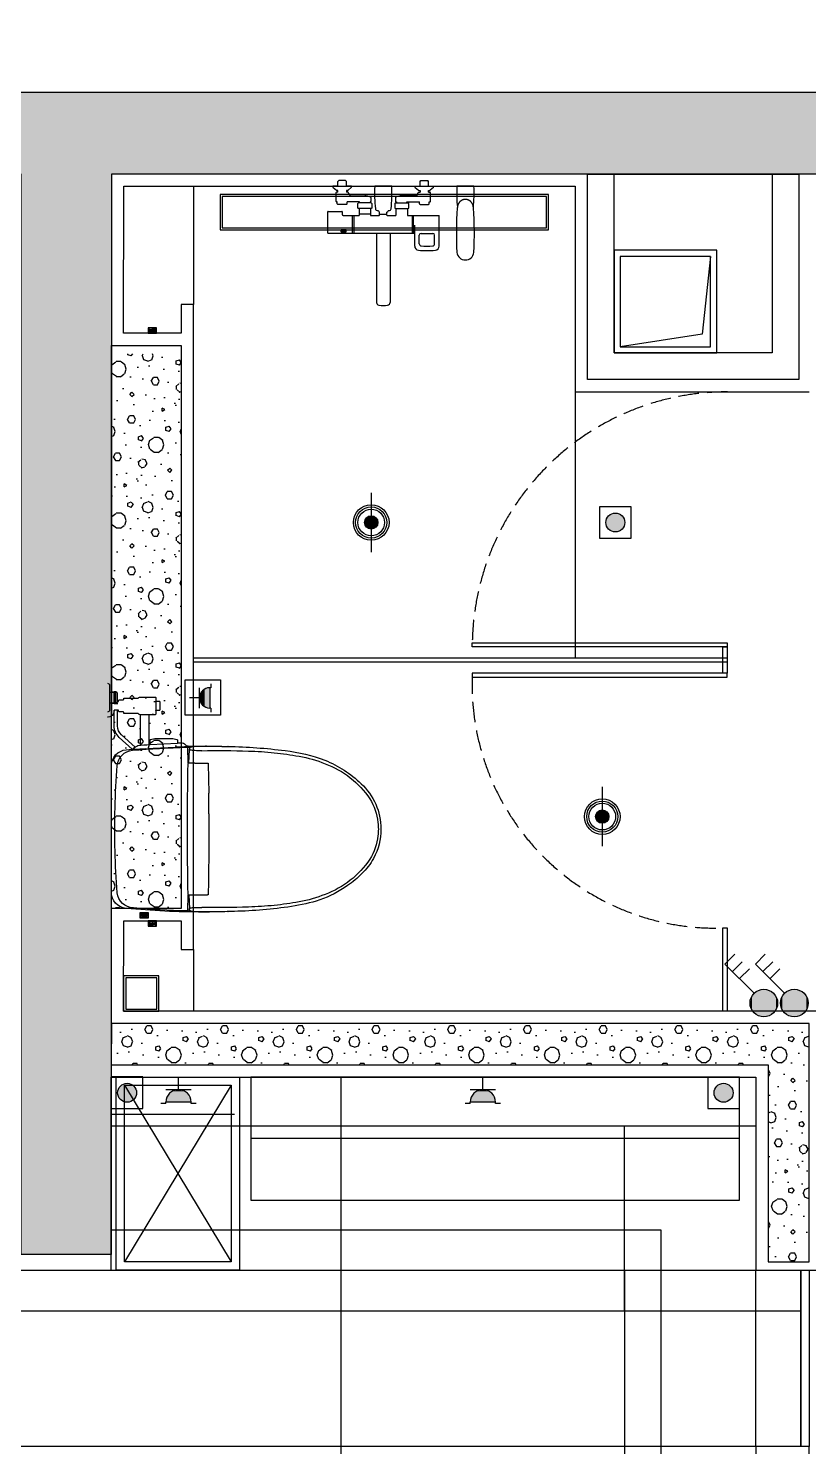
# Model space of a CAD drawing. Header units: millimetres. Extents: x -108767 to 78913, y -380878 to 1470.
# Drawn here: x 39318 to 41219, y -219577 to -216123 of the extents above; entities that cross this region are included whole.
import ezdxf

# ---------------------------------------------------------------- set-up
doc = ezdxf.new("R2010")
doc.units = ezdxf.units.MM
doc.header["$LTSCALE"] = 10
doc.set_wipeout_variables(frame=1)
doc.linetypes.add('DASH', pattern=[0.35, 0.25, -0.1])
doc.linetypes.add('DOTE', pattern=[2.42, 2, -0.2, 0.02, -0.2])
for name, color, linetype in [('012到顶家具', 55, 'Continuous'), ('DY-300$0$N-厨房烟道', 6, 'Continuous'), ('NW-01-wall(原有墙体)', 255, 'Continuous'), ('NW-01-完成面', 43, 'Continuous'), ('NW-01wall(新墙体)', 140, 'Continuous'), ('NW-02-fix(到顶家具)', 54, 'Continuous'), ('NW-02-light(平面灯具)', 12, 'Continuous'), ('NW-02-厨卫具', 44, 'Continuous'), ('NW-02-玻璃隔断', 145, 'Continuous'), ('NW-02不到底不到顶家具', 54, 'Continuous'), ('NW-03-地面铺装', 8, 'Continuous'), ('NW-04-light(天花灯具)', 1, 'Continuous'), ('NW-04-天花造型细线', 32, 'Continuous'), ('NW-door(门扇)', 12, 'Continuous'), ('NW-完成面（用于平面）', 43, 'Continuous'), ('NW-开关面板', 147, 'Continuous'), ('NW-强弱电插座', 223, 'Continuous'), ('NW-强电插座', 223, 'Continuous'), ('PM-02家具', 3, 'Continuous'), ('PM-26地漏', 4, 'Continuous'), ('平面图', 7, 'Continuous')]:
    doc.layers.add(name, color=color, linetype=linetype)
doc.styles.get("Standard").update_dxf_attribs({"font": ''})
doc.styles.add('宋体', font='', dxfattribs={"width": 0.8})
doc.styles.get('Standard').set_extended_font_data('SimSun')
doc.styles.get('宋体').set_extended_font_data('SimSun')
doc.linetypes.add('铝质LED灯条', pattern='A,12.7,-5.08,["AL.LED",宋体,S=2.54,R=0,X=-2.54,Y=-1.27],-10', length=27.78)

# ---------------------------------------------------------------- blocks, each defined once
blk = doc.blocks.new('DY-300$0$weifeng')
at = {"layer": 'DY-300$0$N-厨房烟道'}
for points in [[(2326436.4, -26179.3), (2326186.4, -26179.3), (2326186.4, -26429.3), (2326436.4, -26429.3)], [(2326421.4, -26194.3), (2326201.4, -26194.3), (2326201.4, -26414.3), (2326421.4, -26414.3)]]:
    blk.add_lwpolyline(points, close=True, dxfattribs=at)
blk.add_lwpolyline([(2326421.4, -26414.3), (2326232.3, -26393.5), (2326201.4, -26194.3)], dxfattribs=at)
blk = doc.blocks.new('2.7_D-001')
at = {"layer": 'NW-02-厨卫具', "color": 8}
for points in [[(-35.5, 0, 0.414214), (-35, -0.5), (-29, -0.5, 0.414214), (-28.5, 0)], [(-28.72, -1.6, 0.07715), (-27.98, -1.37, 0.286127), (-27.25, -0.2), (-27.25, 0)], [(-33.25, -0.5), (-33.35, -1.62), (-33.35, -1.87), (-33.3, -2.16, 0.3601), (-33, -2.4), (-31, -2.4, 0.3601), (-30.7, -2.16), (-30.65, -1.87), (-30.65, -1.62), (-30.75, -0.5)], [(-31.06, -2.4), (-31.05, -2.7), (-31.3, -2.7), (-31.43, -2.77), (-31.43, -3.75, -0.414214), (-31.62, -3.95), (-31.75, -3.95, 0.414214), (-31.85, -4.05), (-31.85, -7.26, -0.20721), (-32.01, -7.62, 0.20721), (-32.15, -7.95), (-32.15, -11.5), (-32.15, -11.65, 0.414214), (-32.05, -11.75), (-27.95, -11.75, 0.414214), (-27.85, -11.65), (-27.85, -11.5), (-27.85, -10.34), (-27.85, -7.95, 0.15273), (-27.93, -7.7, 0.052809), (-27.99, -7.62, -0.20721), (-28.15, -7.26), (-28.15, -4.05, 0.414214), (-28.25, -3.95), (-28.37, -3.95, -0.414214), (-28.57, -3.75), (-28.57, -2.77), (-28.7, -2.7), (-28.95, -2.7), (-28.93, -2.2), (-28.97, -2), (-28.97, -1.6), (-28.72, -1.6), (-28.74, -1.6)], [(-19.46, -6.06), (-22.32, -2.88, 0.212455), (-25.15, -1.62), (-28.97, -1.62)], [(-19.94, -6.72), (-22.92, -3.42, 0.212455), (-25.15, -2.42), (-28.94, -2.42)], [(-19.54, -9.29, 0.008174), (-19.36, -6.5)], [(-19.36, -6.5, 0.104725), (-19.45, -5.99)], [(-28.87, -11.75, 0.414214), (-28.97, -11.85), (-28.97, -12.72), (-29.2, -12.85), (-30.8, -12.85), (-31.02, -12.72), (-31.02, -11.85, 0.414214), (-31.12, -11.75)], [(-16.05, -20.43), (-16.05, -19.84, 0.409111), (-16.25, -19.64), (-19.67, -19.58, -0.41502), (-19.92, -19.32)], [(-19.07, -22.99, 0.017155), (-19.09, -21.26, 0.04985), (-19.22, -20.23, 0.096365), (-19.31, -20.01, 0.260874), (-19.4, -19.96)], [(15.97, -19.64, 0.009953), (-15.97, -19.64)], [(19.68, -19.58), (16.25, -19.64, 0.409111), (16.05, -19.84), (16.05, -21.25)], [(16.05, -19.84), (19.4, -19.96, 0.260874), (19.31, -20.01, 0.096365), (19.22, -20.23, 0.04985), (19.09, -21.26, 0.017155), (19.07, -22.99)], [(-19.07, -22.99, 0.014496), (-19, -34.35)], [(-16.05, -21.26), (-16.05, -24.39, 0.422751), (-15.89, -24.55)], [(19, -34.35, 0.014496), (19.07, -22.99)], [(0, -24.7, 0.00463), (15.89, -24.55)], [(15.89, -24.55, 0.423836), (16.05, -24.39)], [(-19, -34.35, 0.016259), (-18.59, -40.64, 0.019991), (-17.71, -46.67)], [(17.71, -46.67, 0.019991), (18.59, -40.64, 0.016259), (19, -34.35)], [(-17.71, -46.67, 0.057324), (-15.91, -53.02)], [(-15.91, -53.02, 0.153815), (-7.37, -63.94, 0.108059), (-1.61, -65.9, 0.028185), (0, -65.99, 0.028185), (1.61, -65.9, 0.108059), (7.37, -63.94, 0.153815), (15.91, -53.02, 0.057324), (17.71, -46.67)]]:
    blk.add_lwpolyline(points, format="xyb", dxfattribs=at)
for points in [[(-33.87, -0.5), (-30.13, -0.5)], [(-30.65, -1.62), (-33.35, -1.62)], [(-33.35, -1.87), (-30.65, -1.87)], [(-27.85, -7.95), (-20.4, -7.95)], [(-27.85, -10.08), (-20.57, -10.08)], [(-16.05, -19.84), (-19.4, -19.96)], [(-16.05, -21.25), (-16.05, -20.44)], [(16.05, -21.26), (16.05, -24.41)], [(-15.89, -24.55), (-8.7, -24.66)], [(-3.7, -24.69), (-8.7, -24.66)], [(-3.7, -24.69), (0, -24.7)]]:
    blk.add_lwpolyline(points, dxfattribs=at)
blk.add_lwpolyline([(-30.59, -2.07, -0.3601), (-30.98, -2.4), (-33.02, -2.4, -0.3601), (-33.41, -2.07), (-33.45, -1.87), (-33.45, -1.62), (-33.25, -0.5), (-30.75, -0.5), (-30.55, -1.62), (-30.55, -1.87)], format="xyb", close=True, dxfattribs=at)
at = {"layer": 'NW-02-厨卫具'}
for points in [[(19.32, -4.58, 0.386981), (15.34, -0.95), (-15.34, -0.95, 0.386981), (-19.32, -4.58), (-19.45, -5.99, -0.131373), (-19.6, -6.39, 0.148778), (-20.33, -7.41, 0.021037), (-20.58, -10.37)], [(-15.5, -2.36, 0.367571), (-19.18, -6.11, 0.015428), (-19.92, -19.32)], [(-5.17, -1.86, 0.012576), (-15.5, -2.36)], [(5.37, -1.86, 0.012303), (-5.17, -1.86)], [(15.52, -2.37, 0.01238), (5.37, -1.86)], [(19.19, -6.31, 0.375041), (15.52, -2.37)], [(20, -20.33, 0.014953), (19.94, -19.38, 0.094612), (19.92, -19.32, 0.015253), (19.19, -6.31)], [(20.2, -23.37, 0.023657), (19.32, -4.58)], [(-19.54, -9.29, 0.009261), (-19.92, -16.58)], [(-20.58, -10.38), (-21.63, -10.38, 0.317837), (-21.82, -10.51, 0.085164), (-22.05, -11.88), (-22.05, -15.57, 0.085164), (-21.82, -16.94, 0.317837), (-21.63, -17.08), (-20.89, -17.08)], [(-20.17, -19.69, 0.116376), (-20.29, -19.29, -0.097632), (-20.81, -18.55, -0.103486), (-20.93, -17.86), (-20.91, -17.07)], [(-20.06, -19.53, 0.010881), (-19.92, -16.58)], [(-20.06, -19.53), (-20.17, -19.69, 0.004597), (-20.2, -23.37, 0.007479), (-20.11, -29.35)], [(-19.4, -19.96), (-19.4, -19.96, 0.232614), (-19.95, -20.25, 0.140453), (-20.06, -20.59, 0.019844), (-20.09, -21.1)], [(-19.92, -19.32, 0.065749), (-19.94, -19.35, 0.017826), (-20, -20.33)], [(20.16, -26.25, 0.006459), (20.15, -23.89), (20.08, -20.84, 0.020455), (20.06, -20.53, 0.125897), (19.94, -20.24, 0.14076), (19.66, -20.02, 0.080621), (19.4, -19.96)], [(19.68, -19.58, 0.414788), (19.92, -19.32)], [(-20.16, -24.1, 0.01417), (-20.16, -23.89)], [(-20.16, -24.1, 0.005942), (-20.16, -26.25)], [(20.11, -29.31, 0.00875), (20.2, -23.37)], [(-20.16, -26.25, 0.006047), (-20.1, -29.4, 0.028876), (-19.1, -43.29)], [(20.05, -30.93, 0.005999), (20.16, -26.25)], [(18.86, -44.81, 0.031792), (20.05, -30.93)], [(-19.1, -43.29, 0.064099), (-16.77, -52.99)], [(-16.77, -52.99, 0.095162), (-11.05, -61.78, 0.210028), (0, -66.63, 0.124897), (7.15, -64.81, 0.076161), (10.84, -62, 0.041108), (13.77, -58.49, 0.068838), (17.25, -51.72, 0.04347), (18.86, -44.81)]]:
    blk.add_lwpolyline(points, format="xyb", dxfattribs=at)
for points in [[(-20.58, -10.38), (-20.89, -17.08)], [(-20.09, -21.1), (-20.16, -23.89)], [(-20.1, -29.4), (-20.11, -29.35)], [(20.11, -29.31), (20.1, -29.38)], [(18.86, -44.81), (18.86, -44.84)]]:
    blk.add_lwpolyline(points, dxfattribs=at)
blk = doc.blocks.new('*U301')
at = {"layer": '012到顶家具'}
blk.add_lwpolyline([(0, -47), (30, -47), (30, 0), (0, 0)], close=True, dxfattribs=at)
at = {"layer": '012到顶家具', "color": 8}
blk.add_lwpolyline([(2, -45), (28, -45), (28, -2), (2, -2)], close=True, dxfattribs=at)
for points in [[(28, -2), (2, -45)], [(2, -2), (28, -45)]]:
    blk.add_lwpolyline(points, dxfattribs=at)
blk = doc.blocks.new('2.7_C-001')
at = {"color": 8}
for p, q in [((-11.05, -0.22), (-10.82, 0)), ((-9.17, 0), (-10.82, 0)), ((9.17, 0), (10.82, 0)), ((11.05, -0.22), (10.82, 0)), ((-11.05, -1.4), (-12.3, -1.4)), ((-12.3, -1.4), (-12.3, -1.48)), ((-12.21, -1.68), (-11.41, -2.35)), ((-11.47, -5.1), (-11.47, -2.9)), ((-11.05, -2.8), (-11.37, -2.8)), ((-11.05, -2.4), (-11.28, -2.4)), ((-11.05, -1.4), (-11.05, -0.22)), ((-11.05, -2.8), (-11.05, -2.4)), ((-8.95, -0.22), (-9.17, 0)), ((-8.95, -1.4), (-8.95, -0.22)), ((-7.7, -1.4), (-8.95, -1.4)), ((-8.72, -2.4), (-8.95, -2.4)), ((-8.95, -2.4), (-8.95, -2.8)), ((-8.62, -2.8), (-8.95, -2.8)), ((-7.79, -1.68), (-8.59, -2.35)), ((-7.7, -1.4), (-7.7, -1.48)), ((2.09, -1.4), (-2.09, -1.4)), ((7.7, -1.4), (8.95, -1.4)), ((7.7, -1.4), (7.7, -1.48)), ((7.79, -1.68), (8.59, -2.35)), ((8.62, -2.8), (8.95, -2.8)), ((8.72, -2.4), (8.95, -2.4)), ((8.95, -0.22), (9.17, 0)), ((8.95, -1.4), (8.95, -0.22)), ((8.95, -2.4), (8.95, -2.8)), ((11.05, -1.4), (11.05, -0.22)), ((11.05, -1.4), (12.3, -1.4)), ((11.05, -2.4), (11.28, -2.4)), ((11.05, -2.8), (11.05, -2.4)), ((11.05, -2.8), (11.37, -2.8)), ((12.21, -1.68), (11.41, -2.35)), ((11.47, -5.1), (11.47, -2.9)), ((12.3, -1.4), (12.3, -1.48)), ((22.09, -1.4), (17.91, -1.4)), ((-11.21, -5.2), (-11.37, -5.2)), ((-11.23, -5.2), (-11.23, -5.2)), ((-11.23, -5.2), (-11.2, -5.2)), ((-11.2, -5.65), (-11.2, -5.2)), ((-8.95, -5.8), (-11.05, -5.8)), ((-8.8, -5.65), (-8.8, -5.2)), ((-5.78, -5.2), (-8.8, -5.2)), ((-7.88, -3.7), (-4.5, -3.7)), ((-6.2, -5.54), (-6.03, -5.44)), ((-6.2, -6.69), (-6.2, -5.54)), ((-6.03, -6.79), (-6.2, -6.69)), ((-2.98, -5.44), (-6.03, -5.44)), ((-2.98, -6.79), (-6.03, -6.79)), ((-5.9, -6.79), (-5.9, -8.49)), ((-5.78, -5.44), (-5.78, -5.2)), ((-3.12, -5.2), (-3.21, -5.2)), ((-3.21, -5.2), (-3.21, -5.44)), ((-3.1, -6.79), (-3.1, -6.79)), ((-3.1, -6.79), (-3.1, -8.49)), ((-3.02, -4.09), (-3.02, -5.1)), ((-2.98, -5.44), (-2.8, -5.54)), ((-2.8, -6.69), (-2.98, -6.79)), ((-2.8, -5.54), (-2.8, -6.69)), ((2.98, -5.44), (2.8, -5.54)), ((2.8, -5.54), (2.8, -6.69)), ((2.8, -6.69), (2.98, -6.79)), ((2.98, -5.44), (6.02, -5.44)), ((2.98, -6.79), (6.02, -6.79)), ((3.02, -4.09), (3.02, -5.1)), ((3.1, -6.79), (3.1, -6.79)), ((3.1, -6.79), (3.1, -8.49)), ((3.12, -5.2), (3.21, -5.2)), ((3.21, -5.2), (3.21, -5.44)), ((7.88, -3.7), (4.5, -3.7)), ((5.78, -5.2), (8.8, -5.2)), ((5.78, -5.44), (5.78, -5.2)), ((5.9, -6.79), (5.9, -8.49)), ((6.2, -5.54), (6.02, -5.44)), ((6.02, -6.79), (6.2, -6.69)), ((6.2, -6.69), (6.2, -5.54)), ((8.8, -5.65), (8.8, -5.2)), ((8.95, -5.8), (11.05, -5.8)), ((11.2, -5.65), (11.2, -5.2)), ((11.22, -5.2), (11.2, -5.2)), ((11.21, -5.2), (11.37, -5.2)), ((11.22, -5.2), (11.22, -5.2)), ((-13.55, -7.65), (-13.55, -12.68)), ((-13.4, -7.5), (-10.1, -7.5)), ((-10.05, -7.55), (-10.05, -8.17)), ((-9.75, -8.47), (-7.15, -8.47)), ((-7.55, -8.47), (-7.55, -12.83)), ((-7.15, -8.47), (-7.15, -12.83)), ((-7.15, -8.49), (-5.9, -8.49)), ((-3.1, -8.15), (-5.9, -8.15)), ((-3.1, -8.49), (-0.98, -8.49)), ((-1.1, -7.52), (-0.88, -7.65)), ((-0.88, -8.39), (-0.88, -7.65)), ((-0.88, -8.15), (0.88, -8.15)), ((0.88, -7.65), (1.1, -7.52)), ((0.88, -8.39), (0.88, -7.65)), ((0.97, -8.49), (3.1, -8.49)), ((5.9, -8.49), (7.35, -8.49)), ((7, -8.49), (7, -12.81)), ((7.34, -8.59), (7.35, -8.59)), ((7.34, -8.62), (7.35, -8.62)), ((7.35, -8.47), (13.6, -8.47)), ((7.35, -12.81), (7.35, -8.47)), ((13.6, -15.96), (13.6, -8.47)), ((-13.4, -12.83), (-7.15, -12.83)), ((-9.07, -12.02), (-10.26, -12.02)), ((-10.26, -12.49), (-10.26, -12.02)), ((-9.07, -12.49), (-9.07, -12.02)), ((-7.6, -12.83), (-7.6, -12.83)), ((-7.15, -12.81), (7.65, -12.81)), ((-1.65, -12.81), (-1.65, -29.65)), ((1.65, -12.81), (1.65, -29.65)), ((6.21, -12.81), (6.22, -12.81)), ((7.34, -12.68), (7.35, -12.68)), ((7.34, -12.71), (7.35, -12.71)), ((7.65, -15.95), (7.65, -10.88)), ((8.75, -15.41), (8.75, -13.31)), ((9.2, -12.86), (12.05, -12.86)), ((12.5, -15.41), (12.5, -13.31))]:
    blk.add_line(p, q, dxfattribs=at)
blk.add_lwpolyline([(18.04, -6.68, 0.033424), (17.94, -17.49)], format="xyb", dxfattribs=at)
blk.add_polyline3d([(21.96, -6.68, 0), (21.96, -6.63, 0), (21.96, -6.58, 0), (21.95, -6.52, 0), (21.95, -6.47, 0), (21.94, -6.42, 0), (21.94, -6.37, 0), (21.93, -6.32, 0), (21.92, -6.27, 0), (21.91, -6.22, 0), (21.9, -6.17, 0), (21.89, -6.12, 0), (21.88, -6.07, 0), (21.86, -6.02, 0), (21.84, -5.97, 0), (21.83, -5.93, 0), (21.81, -5.88, 0), (21.79, -5.83, 0), (21.77, -5.78, 0), (21.75, -5.74, 0), (21.73, -5.69, 0), (21.7, -5.65, 0), (21.68, -5.6, 0), (21.66, -5.56, 0), (21.63, -5.52, 0), (21.6, -5.47, 0), (21.57, -5.43, 0), (21.54, -5.39, 0), (21.51, -5.35, 0), (21.48, -5.31, 0), (21.45, -5.27, 0), (21.42, -5.24, 0), (21.39, -5.2, 0), (21.35, -5.16, 0), (21.32, -5.13, 0), (21.28, -5.1, 0), (21.24, -5.06, 0), (21.21, -5.03, 0), (21.17, -5, 0), (21.13, -4.97, 0), (21.09, -4.94, 0), (21.05, -4.91, 0), (21.01, -4.89, 0), (20.97, -4.86, 0), (20.92, -4.84, 0), (20.88, -4.81, 0), (20.84, -4.79, 0), (20.79, -4.77, 0), (20.75, -4.75, 0), (20.71, -4.73, 0), (20.66, -4.71, 0), (20.61, -4.69, 0), (20.57, -4.68, 0), (20.52, -4.66, 0), (20.48, -4.65, 0), (20.43, -4.64, 0), (20.38, -4.63, 0), (20.33, -4.62, 0), (20.29, -4.61, 0), (20.24, -4.6, 0), (20.19, -4.6, 0), (20.14, -4.59, 0), (20.1, -4.59, 0), (20.05, -4.59, 0), (20, -4.59, 0), (19.95, -4.59, 0), (19.9, -4.59, 0), (19.86, -4.59, 0), (19.81, -4.6, 0), (19.76, -4.6, 0), (19.71, -4.61, 0), (19.67, -4.62, 0), (19.62, -4.63, 0), (19.57, -4.64, 0), (19.52, -4.65, 0), (19.48, -4.66, 0), (19.43, -4.68, 0), (19.39, -4.69, 0), (19.34, -4.71, 0), (19.29, -4.73, 0), (19.25, -4.75, 0), (19.21, -4.77, 0), (19.16, -4.79, 0), (19.12, -4.81, 0), (19.08, -4.84, 0), (19.03, -4.86, 0), (18.99, -4.89, 0), (18.95, -4.91, 0), (18.91, -4.94, 0), (18.87, -4.97, 0), (18.83, -5, 0), (18.79, -5.03, 0), (18.76, -5.06, 0), (18.72, -5.1, 0), (18.68, -5.13, 0), (18.65, -5.16, 0), (18.61, -5.2, 0), (18.58, -5.24, 0), (18.55, -5.27, 0), (18.52, -5.31, 0), (18.49, -5.35, 0), (18.46, -5.39, 0), (18.43, -5.43, 0), (18.4, -5.47, 0), (18.37, -5.52, 0), (18.34, -5.56, 0), (18.32, -5.6, 0), (18.3, -5.65, 0), (18.27, -5.69, 0), (18.25, -5.74, 0), (18.23, -5.78, 0), (18.21, -5.83, 0), (18.19, -5.88, 0), (18.17, -5.93, 0), (18.16, -5.97, 0), (18.14, -6.02, 0), (18.13, -6.07, 0), (18.11, -6.12, 0), (18.1, -6.17, 0), (18.09, -6.22, 0), (18.08, -6.27, 0), (18.07, -6.32, 0), (18.06, -6.37, 0), (18.06, -6.42, 0), (18.05, -6.47, 0), (18.05, -6.52, 0), (18.04, -6.58, 0), (18.04, -6.63, 0), (18.04, -6.68, 0)], dxfattribs=at)
for centre, radius, start, end in [((-12.05, -1.48), 0.25, 180, 229.8991), ((-11.37, -2.9), 0.1, 89.9968, 179.9968), ((-11.28, -2.2), 0.2, 229.8991, 270), ((-8.72, -2.2), 0.2, 270, 310.1009), ((-8.62, -2.9), 0.1, 4.9086, 89.9968), ((-7.59, -2.81), 0.935, 184.9086, 251.8632), ((-7.95, -1.48), 0.25, 310.1009, 0), ((36.96, -2.85), 39.08, 177.8733, 185.8818), ((-36.96, -2.85), 39.08, 354.1182, 2.1267), ((7.95, -1.48), 0.25, 180, 229.8991), ((7.59, -2.81), 0.935, 288.1368, 355.0914), ((8.62, -2.9), 0.1, 90.0032, 175.0914), ((8.72, -2.2), 0.2, 229.8991, 270), ((11.28, -2.2), 0.2, 270, 310.1009), ((11.37, -2.9), 0.1, 0.0032, 90.0032), ((12.05, -1.48), 0.25, 310.1009, 0), ((56.96, -2.85), 39.08, 177.8733, 185.348), ((-16.96, -2.85), 39.08, 354.652, 2.1267), ((-11.37, -5.1), 0.1, 179.9968, 269.9968), ((-11.05, -5.65), 0.15, 180, 270), ((-8.95, -5.65), 0.15, 270, 0), ((-4.5, -7.2), 3.5, 66.1425, 89.9968), ((-3.12, -5.1), 0.1, 267.1308, 359.9968), ((-3.12, -4.09), 0.1, 359.9968, 66.1425), ((-1.42, -6.8), 0.5, 185.8818, 231.8718), ((1.42, -6.8), 0.5, 308.1282, 354.1182), ((3.12, -4.09), 0.1, 113.8575, 180.0032), ((3.12, -5.1), 0.1, 180.0032, 272.8692), ((4.5, -7.2), 3.5, 90.0032, 113.8575), ((8.95, -5.65), 0.15, 180, 270), ((11.05, -5.65), 0.15, 270, 0), ((11.37, -5.1), 0.1, 270.0032, 0.0032), ((-58.73, -12.8), 80.93, 356.6814, 4.3387), ((-13.4, -7.65), 0.15, 90, 180), ((-10.1, -7.55), 0.05, 0, 90), ((-9.75, -8.17), 0.3, 180, 270), ((-1.36, -6.04), 1.22, 252.2321, 274.3519), ((0, -6.65), 1.4, 205.4773, 218.2126), ((-0.98, -8.39), 0.1, 270, 0), ((0.97, -8.39), 0.1, 180, 270), ((0, -6.65), 1.4, 321.7861, 334.5228), ((1.36, -6.04), 1.22, 265.6471, 287.7679), ((-13.4, -12.68), 0.15, 180, 270), ((-10.18, -12.12), 0.0938, 209.0373, 252.3079), ((-10.18, -12.44), 0.0938, 209.0373, 252.3079), ((-9.91, -11.26), 1, 252.3079, 262.9459), ((-9.91, -11.58), 1, 252.3079, 262.9459), ((-9.66, -9.3), 2.98, 262.9459, 277.0541), ((-9.66, -9.62), 2.98, 262.9459, 277.0541), ((-9.42, -11.26), 1, 277.0541, 287.6921), ((-9.42, -11.58), 1, 277.0541, 287.6921), ((-9.15, -12.12), 0.0938, 287.6921, 330.9627), ((-9.15, -12.44), 0.0938, 287.6921, 330.9627), ((9.2, -13.31), 0.45, 90, 180), ((12.05, -13.31), 0.45, 360, 90), ((8.65, -15.95), 1, 180, 264.6674), ((10.65, 5.45), 22.5, 264.6674, 275.2241), ((9.25, -15.4), 0.5, 180, 265.9711), ((10.65, 4.45), 20.4, 265.9711, 273.8952), ((12, -15.4), 0.5, 273.8952, 360), ((12.6, -15.96), 1, 275.2087, 0), ((20, -17.25), 2.07, 186.5515, 353.4485), ((-0.95, -29.65), 0.7, 180, 261.1861), ((0, -23.52), 6.9, 261.1861, 278.8139), ((0.95, -29.65), 0.7, 278.8139, 0)]:
    blk.add_arc(centre, radius, start, end, dxfattribs=at)
blk = doc.blocks.new('防水筒灯')
h = blk.add_hatch(color=250)
h.paths.add_polyline_path([(0, 0), (0, 30, 0.414214), (-30, 0)])
h.paths.add_polyline_path([(0, -30), (0, 0), (-30, 0, 0.414214)])
h.paths.add_polyline_path([(30, 0), (0, 0), (0, -30, 0.414214)])
h.paths.add_polyline_path([(30, 0, 0.414214), (0, 30), (0, 0)])
at = {"color": 250, "linetype": 'DOTE', "ltscale": 25}
blk.add_line((0, 133.3), (0, -133.3), dxfattribs=at)
blk.add_lwpolyline([(-133.3, 0, 0, 0, 0), (133.3, 0, 40, 40, 0)], format="xyseb", dxfattribs=at)
for radius in [80, 30]:
    blk.add_circle((0, 0), radius)
at = {"color": 250}
for radius in [70, 60]:
    blk.add_circle((0, 0), radius, dxfattribs=at)
blk = doc.blocks.new('*U242')
at = {"layer": 'NW-04-light(天花灯具)', "color": 1, "linetype": 'DASH', "ltscale": 15, "xscale": 0.0144, "yscale": 0.0144, "zscale": 0.0144}
blk.add_blockref('防水筒灯', (150846.456, -14076.759), dxfattribs=at)
blk = doc.blocks.new('_LINKPT1')
blk.add_line((0, 0), (0, 0))
blk = doc.blocks.new('单相二三极安全插座')
at = {"linetype": 'Continuous'}
for p, q in [((-33.3, 49.9), (-23.8, 49.9)), ((-23.8, 49.9), (-23.8, 47.5)), ((-23.8, 47.5), (23.8, 47.5)), ((23.8, 49.9), (23.8, 47.5)), ((23.8, 49.9), (33.3, 49.9)), ((23.8, 23.8), (-23.8, 23.8)), ((0, 23.8), (0, 0))]:
    blk.add_line(p, q, dxfattribs=at)
blk.add_arc((0, 47.5), 23.8, 180, 0, dxfattribs=at)
for points in [[(20.6, 35.7), (-20.6, 35.7), (23.8, 47.5), (-23.8, 47.5)], [(11.9, 27), (-11.9, 27), (20.6, 35.7), (-20.6, 35.7)], [(0, 23.8), (0, 23.8), (11.9, 27), (-11.9, 27)]]:
    blk.add_solid(points, dxfattribs=at)
at = {"linetype": 'Continuous', "xscale": 0.0950808586651788, "yscale": 0.0950808586651788, "zscale": 0.0950808586651788}
blk.add_blockref('_LINKPT1', (0, 0), dxfattribs=at)
blk = doc.blocks.new('*U260')
at = {"layer": 'NW-强电插座', "xscale": 1.2943, "yscale": 1.2943, "zscale": 1.2943}
blk.add_blockref('单相二三极安全插座', (225.9, 1978.7), dxfattribs=at)
blk = doc.blocks.new('A$C3F3C3A1A')
at = {"layer": 'PM-02家具', "color": 8}
for p, q in [((25, 7.5), (-25, 7.5)), ((0, -10.5), (0, 25.5))]:
    blk.add_line(p, q, dxfattribs=at)
at = {"layer": 'PM-02家具', "color": 12}
for points in [[(20, 15), (-20, 15), (-20, 0), (20, 0)], [(-12, 15), (-18.2, 15), (-18.2, 17.5), (-12, 17.5)], [(-4.4, 15), (-10.6, 15), (-10.6, 17.5), (-4.4, 17.5)], [(3.1, 15), (-3.1, 15), (-3.1, 17.5), (3.1, 17.5)], [(5, 15), (11.2, 15), (11.2, 17.5), (5, 17.5)], [(12.5, 15), (18.7, 15), (18.7, 17.5), (12.5, 17.5)]]:
    blk.add_lwpolyline(points, close=True, dxfattribs=at)
blk = doc.blocks.new('egfdfsdss')
blk.add_wipeout([(-42623.9, -173749.1), (-42603.9, -173749.1), (-42603.9, -173762.4), (-42623.9, -173762.4)])
at = {"layer": 'NW-01-完成面', "color": 251}
for points in [[(-42623.9, -173749.1), (-42603.9, -173749.1), (-42603.9, -173762.4), (-42623.9, -173762.4)], [(-42622.5, -173751.7), (-42605.2, -173751.7), (-42605.2, -173761.1), (-42622.5, -173761.1)]]:
    blk.add_lwpolyline(points, close=True, dxfattribs=at)
at = {"layer": 'NW-01-完成面', "extrusion": (0, 0, -1), "xscale": 0.3506010712517635, "yscale": 0.3506010712517635, "zscale": -0.3506010712517634, "rotation": 180.0000338488528}
blk.add_blockref('A$C3F3C3A1A', (42613.9, -173751.7), dxfattribs=at)
blk = doc.blocks.new('*U61')
h = blk.add_hatch(color=256)
h.dxf.hatch_style = 1
edge = h.paths.add_edge_path()
edge.add_arc((0, 40), 30, 0, 360)
blk.add_lwpolyline([(-50, -10), (50, -10), (50, 90), (-50, 90)], close=True)
blk.add_circle((0, 40), 30)
blk = doc.blocks.new('*U264')
at = {"layer": 'NW-强电插座', "xscale": 0.7704166666280803, "yscale": 0.7704166666280803, "zscale": 0.7704166666280803}
blk.add_blockref('*U61', (225.9, 1986.4), dxfattribs=at)
blk = doc.blocks.new('*U125')
at = {"layer": 'NW-强电插座', "elevation": 0}
blk.add_lwpolyline([(182.9, 2064.7), (268.9, 2064.7), (268.9, 1978.7), (182.9, 1978.7), (182.9, 2064.7)], dxfattribs=at)
at = {"layer": 'NW-强电插座', "xscale": 1.03544, "yscale": 1.03544, "zscale": 1.03544}
blk.add_blockref('单相二三极安全插座', (226.8, 1989.1), dxfattribs=at)
blk = doc.blocks.new('ergwet')
for p, q in [((5135.37, -385.51), (5136.08, -384.8)), ((5135.91, -386.06), (5136.63, -385.34)), ((5137.49, -387.63), (5135.37, -385.51)), ((5136.43, -386.57), (5137.14, -385.86))]:
    blk.add_line(p, q)
blk.add_circle((5138.19, -388.34), 1)
for points in [[(5137.69, -389.21), (5137.69, -387.47), (5138.19, -389.34), (5138.19, -387.34)], [(5138.69, -389.21), (5138.69, -387.47), (5138.19, -389.34), (5138.19, -387.34)], [(5137.19, -388.34), (5137.19, -388.34), (5137.33, -388.84), (5137.33, -387.84)], [(5137.33, -388.84), (5137.33, -387.84), (5137.69, -389.21), (5137.69, -387.47)], [(5139.06, -388.84), (5139.06, -387.84), (5138.69, -389.21), (5138.69, -387.47)], [(5139.19, -388.34), (5139.19, -388.34), (5139.06, -388.84), (5139.06, -387.84)]]:
    blk.add_solid(points)
at = {"xscale": 4.805045045043872, "yscale": 4.805045045043872, "zscale": 4.805045045043872, "rotation": 90}
for p in [(5138.19, -387.34), (5137.19, -388.34), (5139.19, -388.34)]:
    blk.add_blockref('_LINKPT1', p, dxfattribs=at)
at = {"width": 0.8, "flags": 9}
blk.add_attdef('A', (5139.19, -388.34), '', height=0.0000961, rotation=90, dxfattribs=at)

msp = doc.modelspace()

# ---------------------------------------------------------------- hatches: boundary and pattern name
at = {"layer": 'NW-01-wall(原有墙体)'}
h = msp.add_hatch(color=250, dxfattribs=at)
h.dxf.hatch_style = 1
h.paths.add_polyline_path([(37420.2, -216558.6), (37220.2, -216558.6), (37220.2, -216278.6), (46500.2, -216278.6), (46500.2, -216123.4), (46700.2, -216123.4), (46700.2, -217005.6), (46500.2, -217005.6), (46500.2, -216478), (39520.2, -216478), (39520.1, -219108.6), (39300.2, -219108.6), (39300.2, -216478.6), (37420.2, -216478.6)])
at = {"layer": '平面图'}
h = msp.add_hatch(dxfattribs=at)
h.set_pattern_fill('14砌块砖隔墙', color=250, scale=184.459189, style=0, pattern_type=2)
h.set_pattern_definition([(0, (74.42, -76.26), (92.2296, 184.45919), [0, -184.45919]), (0, (-33.49, -101.16), (92.2296, 184.45919), [0, -184.45919]), (0, (26.46, -103), (92.2296, 184.45919), [0, -184.45919]), (0, (91.95, -48.6), (92.2296, 184.45919), [0, -184.45919]), (0, (15.4, -112.23), (92.2296, 184.45919), [0, -184.45919]), (0, (110.4, 67.62), (92.2296, 184.45919), [0, -184.45919]), (0, (54.13, 52.86), (92.2296, 184.45919), [0, -184.45919]), (0, (83.65, 29.8), (92.2296, 184.45919), [0, -184.45919]), (0, (-66.69, 26.11), (92.2296, 184.45919), [0, -184.45919]), (0, (23.7, 17.81), (92.2296, 184.45919), [0, -184.45919]), (0, (-11.35, -29.22), (92.2296, 184.45919), [0, -184.45919]), (0, (-9.5, -98.4), (92.2296, 184.45919), [0, -184.45919]), (0, (59.67, -105.77), (92.2296, 184.45919), [0, -184.45919]), (0, (110.4, -24.61), (92.2296, 184.45919), [0, -184.45919]), (0, (-62.08, -53.2), (92.2296, 184.45919), [0, -184.45919]), (0, (-46.4, -21.84), (92.2296, 184.45919), [0, -184.45919]), (0, (25.54, -34.76), (92.2296, 184.45919), [0, -184.45919]), (0, (-0.28, -61.5), (92.2296, 184.45919), [0, -184.45919]), (0, (-15.04, -0.63), (92.2296, 184.45919), [0, -184.45919]), (0, (8.02, 68.54), (92.2296, 184.45919), [0, -184.45919]), (0, (-54.7, -91.94), (92.2296, 184.45919), [0, -184.45919]), (0, (46.75, 30.73), (92.2296, 184.45919), [0, -184.45919]), (0, (-39.02, 33.5), (92.2296, 184.45919), [0, -184.45919]), (0, (-53.78, 57.47), (92.2296, 184.45919), [0, -184.45919]), (130.601294, (99.061, 9.865), (-461.14796828, 553.37757044), [8.09824, -3393.16109]), (18.434949, (85.885, 13.378), (461.1479726, 184.4591883), [8.33302, -1158.28932]), (90, (85.89, 5.47), (92.229595, 184.45919), [7.9054, -361.01297]), (161.565051, (93.79, 2.838), (-461.1479766, 184.459176), [8.33302, -1158.28932]), (53.130102, (93.79, 2.838), (92.2295947, 184.459189), [8.78377, -913.51216]), (135, (100.82, -91.15), (-92.229606, 184.459177), [7.45328, -514.2761]), (45, (90.28, -91.15), (92.229594, 184.459189), [7.45328, -514.2761]), (135, (95.55, -96.42), (-92.229606, 184.459177), [7.45328, -514.2761]), (45, (95.55, -96.42), (92.229594, 184.459189), [7.45328, -514.2761]), (116.56505, (12.1, 32.7), (-1e-05, 368.91837), [9.82055, -196.41107]), (180, (7.71, 41.49), (-92.2296, 184.45919), [10.54053, -173.91866]), (63.43495, (-7.22, 32.7), (1e-07, 368.91838), [9.82055, -196.41107]), (116.56505, (-2.83, 23.92), (-1e-05, 368.91837), [9.82055, -196.41107]), (0, (-2.83, 23.92), (92.2296, 184.45919), [10.54053, -173.91866]), (63.43495, (7.71, 23.92), (1e-07, 368.91838), [9.82055, -196.41107]), (107.102728, (81.4936, -29.662), (-276.6887736, 922.29594868), [11.94722, -5005.8852]), (143.972626, (77.98, -18.243), (-1752.362276, 1291.21432354), [11.94722, -2496.96889]), (180, (68.32, -11.22), (-92.2296, 184.45919), [11.4189, -173.04028]), (36.027373, (47.237, -18.243), (1752.3622853, 1291.2143111), [11.94722, -2496.96889]), (71.565051, (43.723, -28.784), (276.6887854, 922.2959447), [11.11069, -1155.51165]), (107.102728, (47.237, -40.203), (-276.6887736, 922.29594868), [11.94722, -5005.8852]), (143.972626, (56.899, -47.23), (-1752.362276, 1291.21432354), [11.94722, -2496.96889]), (0, (56.9, -47.23), (92.2296, 184.45919), [11.4189, -173.04028]), (36.027373, (68.318, -47.23), (1752.3622853, 1291.2143111), [11.94722, -2496.96889]), (71.565051, (77.98, -40.203), (276.6887854, 922.2959447), [11.11069, -1155.51165]), (150.255118, (83.25, 56.419), (-276.6887842, 184.4591867), [7.0817, -1480.07582]), (90, (77.1, 52.905), (92.229595, 184.45919), [7.02702, -361.89135]), (29.744881, (77.102, 52.905), (276.6887837, 184.4591882), [7.0817, -1480.07582]), (116.56505, (40.21, -74.46), (-1e-05, 368.91837), [9.82055, -196.41107]), (168.690067, (35.818, -65.676), (-830.0663521, 184.4591846), [8.95772, -1872.16411]), (41.185925, (20.007, -70.068), (2305.73985582, 2029.05106764), [9.33728, -3912.31871]), (90, (20.01, -78.85), (92.229595, 184.45919), [8.78377, -360.1346]), (138.814074, (27.034, -85), (-2305.7398288, 2029.0510983), [9.33728, -3912.31871]), (16.699244, (27.034, -85), (3043.57661373, 922.29594078), [9.17053, -3842.45037]), (60.945396, (35.818, -82.365), (92.22959487, 184.45918847), [9.04345, -3789.20364]), (109.983106, (-37.087, 2.838), (-461.14797504, 1291.2143218), [10.28114, -4307.79774]), (155.556045, (-40.601, 12.5), (-1198.98473437, 553.3775561), [10.61347, -4447.04414]), (24.4439547, (-59.925, 12.5), (1198.9847304, 553.37756493), [10.61347, -4447.04414]), (70.0168934, (-63.439, 2.838), (461.1479747, 1291.214322), [10.28114, -4307.79774]), (109.983106, (-59.925, -6.8245), (-461.14797504, 1291.2143218), [10.28114, -4307.79774]), (160.016893, (-50.263, -10.338), (-461.1479749, 184.4591814), [10.28114, -2148.75827]), (19.9831065, (-50.263, -10.338), (461.1479721, 184.4591895), [10.28114, -2148.75827]), (70.0168934, (-40.601, -6.8245), (461.1479747, 1291.214322), [10.28114, -4307.79774]), (122.005383, (31.426, -13.851), (-92.2296072, 184.4591801), [8.2866, -1731.89791]), (18.434949, (19.13, -9.46), (461.1479726, 184.4591883), [8.33302, -1158.28932]), (90, (19.13, -17.365), (92.229595, 184.45919), [7.9054, -361.01297]), (161.565051, (27.034, -20), (-461.1479766, 184.459176), [8.33302, -1158.28932]), (54.462322, (27.034, -20), (645.6071612, 922.2959445), [7.55608, -3165.99978]), (116.56505, (-22.15, -58.65), (-1e-05, 368.91837), [9.82055, -196.41107]), (180, (-26.55, -49.86), (-92.2296, 184.45919), [9.66215, -174.79703]), (59.036243, (-41.479, -58.649), (92.2295948, 184.4591881), [10.24355, -2140.9016]), (120.963756, (-36.209, -67.432), (-92.2296071, 184.4591806), [10.24355, -2140.9016]), (0, (-36.2, -67.43), (92.2296, 184.45919), [9.66215, -174.79703]), (63.43495, (-26.55, -67.43), (1e-07, 368.91838), [9.82055, -196.41107])])
h.paths.add_polyline_path([(39690.2, -216915.7), (39520.2, -216915.7), (39520.2, -218266.5), (39690.2, -218266.5)])
h = msp.add_hatch(dxfattribs=at)
h.set_pattern_fill('14砌块砖隔墙', color=250, scale=184.459189, style=0, pattern_type=2)
h.set_pattern_definition([(0, (-2096.75, -2299.7), (92.2296, 184.45919), [0, -184.45919]), (0, (-2204.66, -2324.6), (92.2296, 184.45919), [0, -184.45919]), (0, (-2144.7, -2326.44), (92.2296, 184.45919), [0, -184.45919]), (0, (-2079.22, -2272.03), (92.2296, 184.45919), [0, -184.45919]), (0, (-2155.77, -2335.67), (92.2296, 184.45919), [0, -184.45919]), (0, (-2060.78, -2155.82), (92.2296, 184.45919), [0, -184.45919]), (0, (-2117.04, -2170.57), (92.2296, 184.45919), [0, -184.45919]), (0, (-2087.52, -2193.63), (92.2296, 184.45919), [0, -184.45919]), (0, (-2237.86, -2197.32), (92.2296, 184.45919), [0, -184.45919]), (0, (-2147.47, -2205.62), (92.2296, 184.45919), [0, -184.45919]), (0, (-2182.52, -2252.66), (92.2296, 184.45919), [0, -184.45919]), (0, (-2180.68, -2321.83), (92.2296, 184.45919), [0, -184.45919]), (0, (-2111.5, -2329.21), (92.2296, 184.45919), [0, -184.45919]), (0, (-2060.78, -2248.05), (92.2296, 184.45919), [0, -184.45919]), (0, (-2233.25, -2276.64), (92.2296, 184.45919), [0, -184.45919]), (0, (-2217.57, -2245.28), (92.2296, 184.45919), [0, -184.45919]), (0, (-2145.63, -2258.2), (92.2296, 184.45919), [0, -184.45919]), (0, (-2171.45, -2284.94), (92.2296, 184.45919), [0, -184.45919]), (0, (-2186.21, -2224.07), (92.2296, 184.45919), [0, -184.45919]), (0, (-2163.15, -2154.9), (92.2296, 184.45919), [0, -184.45919]), (0, (-2225.87, -2315.37), (92.2296, 184.45919), [0, -184.45919]), (0, (-2124.42, -2192.71), (92.2296, 184.45919), [0, -184.45919]), (0, (-2210.19, -2189.94), (92.2296, 184.45919), [0, -184.45919]), (0, (-2224.95, -2165.96), (92.2296, 184.45919), [0, -184.45919]), (130.601294, (-2072.108, -2213.571), (-461.14796828, 553.37757044), [8.09824, -3393.16109]), (18.434949, (-2085.284, -2210.058), (461.1479726, 184.4591883), [8.33302, -1158.28932]), (90, (-2085.28, -2217.96), (92.229595, 184.45919), [7.9054, -361.01297]), (161.565051, (-2077.378, -2220.598), (-461.1479766, 184.459176), [8.33302, -1158.28932]), (53.130102, (-2077.38, -2220.598), (92.2295947, 184.459189), [8.78377, -913.51216]), (135, (-2070.35, -2314.584), (-92.229606, 184.459177), [7.45328, -514.2761]), (45, (-2080.89, -2314.584), (92.229594, 184.459189), [7.45328, -514.2761]), (135, (-2075.62, -2319.855), (-92.229606, 184.459177), [7.45328, -514.2761]), (45, (-2075.62, -2319.855), (92.229594, 184.459189), [7.45328, -514.2761]), (116.56505, (-2159.07, -2190.73), (-1e-05, 368.91837), [9.82055, -196.41107]), (180, (-2163.46, -2181.95), (-92.2296, 184.45919), [10.54053, -173.91866]), (63.43495, (-2178.4, -2190.73), (1e-07, 368.91838), [9.82055, -196.41107]), (116.56505, (-2174, -2199.52), (-1e-05, 368.91837), [9.82055, -196.41107]), (0, (-2174, -2199.52), (92.2296, 184.45919), [10.54053, -173.91866]), (63.43495, (-2163.46, -2199.52), (1e-07, 368.91838), [9.82055, -196.41107]), (107.102728, (-2089.676, -2253.098), (-276.6887736, 922.29594868), [11.94722, -5005.8852]), (143.972626, (-2093.189, -2241.679), (-1752.362276, 1291.2143235), [11.94722, -2496.96889]), (180, (-2102.85, -2234.65), (-92.2296, 184.45919), [11.4189, -173.04028]), (36.027373, (-2123.932, -2241.679), (1752.3622853, 1291.2143111), [11.94722, -2496.96889]), (71.565051, (-2127.446, -2252.22), (276.6887854, 922.2959447), [11.11069, -1155.51165]), (107.102728, (-2123.9324, -2263.6385), (-276.6887736, 922.29594868), [11.94722, -5005.8852]), (143.972626, (-2114.27, -2270.666), (-1752.362276, 1291.2143235), [11.94722, -2496.96889]), (0, (-2114.27, -2270.67), (92.2296, 184.45919), [11.4189, -173.04028]), (36.027373, (-2102.851, -2270.666), (1752.3622853, 1291.2143111), [11.94722, -2496.96889]), (71.565051, (-2093.19, -2263.639), (276.6887854, 922.2959447), [11.11069, -1155.51165]), (150.255118, (-2087.92, -2167.017), (-276.6887842, 184.4591867), [7.0817, -1480.07582]), (90, (-2094.07, -2170.53), (92.229595, 184.45919), [7.02702, -361.89135]), (29.744881, (-2094.068, -2170.53), (276.6887837, 184.4591882), [7.0817, -1480.07582]), (116.56505, (-2130.96, -2297.9), (-1e-05, 368.91837), [9.82055, -196.41107]), (168.690067, (-2135.351, -2289.111), (-830.0663521, 184.4591846), [8.95772, -1872.16411]), (41.185925, (-2151.162, -2293.503), (2305.73985582, 2029.05106764), [9.33728, -3912.31871]), (90, (-2151.16, -2302.29), (92.229595, 184.45919), [8.78377, -360.1346]), (138.814074, (-2144.135, -2308.436), (-2305.7398288, 2029.0510983), [9.33728, -3912.31871]), (16.699244, (-2144.135, -2308.436), (3043.57661373, 922.29594078), [9.17053, -3842.45037]), (60.945396, (-2135.351, -2305.801), (92.22959487, 184.45918847), [9.04345, -3789.20364]), (109.983106, (-2208.2566, -2220.598), (-461.14797504, 1291.2143218), [10.28114, -4307.79774]), (155.556045, (-2211.77, -2210.936), (-1198.98473437, 553.3775561), [10.61347, -4447.04414]), (24.4439547, (-2231.0944, -2210.936), (1198.9847304, 553.37756493), [10.61347, -4447.04414]), (70.0168934, (-2234.608, -2220.598), (461.1479747, 1291.214322), [10.28114, -4307.79774]), (109.983106, (-2231.0944, -2230.26), (-461.14797504, 1291.2143218), [10.28114, -4307.79774]), (160.016893, (-2221.432, -2233.774), (-461.1479749, 184.4591814), [10.28114, -2148.75827]), (19.9831065, (-2221.432, -2233.774), (461.1479721, 184.4591895), [10.28114, -2148.75827]), (70.0168934, (-2211.77, -2230.26), (461.1479747, 1291.214322), [10.28114, -4307.79774]), (122.005383, (-2139.743, -2237.287), (-92.2296072, 184.4591801), [8.2866, -1731.89791]), (18.434949, (-2152.04, -2232.895), (461.1479726, 184.4591883), [8.33302, -1158.28932]), (90, (-2152.04, -2240.8), (92.229595, 184.45919), [7.9054, -361.01297]), (161.565051, (-2144.135, -2243.436), (-461.1479766, 184.459176), [8.33302, -1158.28932]), (54.462322, (-2144.135, -2243.436), (645.6071612, 922.2959445), [7.55608, -3165.99978]), (116.56505, (-2193.32, -2282.08), (-1e-05, 368.91837), [9.82055, -196.41107]), (180, (-2197.72, -2273.3), (-92.2296, 184.45919), [9.66215, -174.79703]), (59.036243, (-2212.648, -2282.084), (92.2295948, 184.4591881), [10.24355, -2140.9016]), (120.963756, (-2207.378, -2290.868), (-92.2296071, 184.4591806), [10.24355, -2140.9016]), (0, (-2207.38, -2290.87), (92.2296, 184.45919), [9.66215, -174.79703]), (63.43495, (-2197.72, -2290.87), (1e-07, 368.91838), [9.82055, -196.41107])])
h.paths.add_polyline_path([(41220.2, -218546.6), (39532.1, -218546.6), (39532.1, -218646.6), (41120.2, -218646.6), (41120.2, -219126.6), (41220.2, -219126.6)])

# ---------------------------------------------------------------- linework, layer by layer
at = {"layer": 'NW-01-wall(原有墙体)'}
msp.add_lwpolyline([(37420.2, -216558.6), (37220.2, -216558.6), (37220.2, -216278.6), (46500.2, -216278.6), (46500.2, -216123.4), (46700.2, -216123.4), (46700.2, -217005.6), (46500.2, -217005.6), (46500.2, -216478), (39520.2, -216478), (39520.1, -219108.6), (39300.2, -219108.6), (39300.2, -216478.6), (37420.2, -216478.6), (37420.2, -216558.6)], close=True, dxfattribs=at)
at = {"layer": 'NW-01wall(新墙体)'}
for points in [[(40680, -216478), (41195.2, -216478), (41195.2, -216978.6), (40680, -216978.6)], [(40745, -216478), (41130.2, -216478), (41130.2, -216913.6), (40745, -216913.6)], [(39690.2, -218266.5), (39520.2, -218266.5), (39520.2, -216895.7), (39690.2, -216895.7)], [(41220.2, -219126.6), (41220.2, -218546.6), (39520.2, -218546.6), (39520.1, -218646.6), (41120.2, -218646.6), (41120.2, -219126.6)]]:
    msp.add_lwpolyline(points, close=True, dxfattribs=at)
at = {"layer": 'NW-02-fix(到顶家具)', "ltscale": 10}
msp.add_lwpolyline([(39860.2, -218976.6), (41050.2, -218976.6), (41050.2, -218676.6), (39860.2, -218676.6)], close=True, dxfattribs=at)
msp.add_lwpolyline([(39820.2, -219146.6), (40770.2, -219146.6), (40770.2, -219916.6), (41090.2, -219916.6)], dxfattribs=at)
at = {"layer": 'NW-02-light(平面灯具)', "linetype": '铝质LED灯条'}
for p, q in [((39820.2, -218768), (39520.1, -218768)), ((41050.2, -218826.6), (39860.2, -218826.6))]:
    msp.add_line(p, q, dxfattribs=at)
msp.add_lwpolyline([(40859.7, -220626.6), (40859.7, -219049.3), (39520.1, -219049.3)], dxfattribs=at)
at = {"layer": 'NW-02-玻璃隔断', "ltscale": 10}
for p, q in [((41020.2, -217656.6), (39720.3, -217656.6)), ((41020.2, -217666.6), (39720.3, -217666.6))]:
    msp.add_line(p, q, dxfattribs=at)
for points in [[(41010.2, -217693.4), (41010.2, -217629.4), (41020.2, -217629.4), (41020.2, -217693.4)], [(41220.2, -219146.6), (41220.2, -219576.6), (41200.2, -219576.6), (41200.2, -219146.6)]]:
    msp.add_lwpolyline(points, close=True, dxfattribs=at)
for points in [[(41010.2, -218516.6), (41010.2, -218313.4), (41020.2, -218313.4), (41020.2, -218516.6)], [(41020.2, -218546.6), (41010.2, -218546.6)]]:
    msp.add_lwpolyline(points, dxfattribs=at)
at = {"layer": 'NW-02不到底不到顶家具'}
for points in [[(39720.3, -216795.7), (39690.2, -216795.7), (39690.2, -216865.7), (39550.1, -216865.7), (39550.2, -216508), (39720.3, -216508)], [(39550.2, -218296.5), (39690.2, -218296.5), (39690.2, -218366.5), (39720.3, -218366.4), (39720.3, -218516.5), (39550.1, -218516.5)]]:
    msp.add_lwpolyline(points, close=True, dxfattribs=at)
at = {"layer": 'NW-03-地面铺装', "color": 250}
msp.add_line((40650, -217008.6), (40650, -217656.6), dxfattribs=at)
at = {"layer": 'NW-03-地面铺装'}
for p, q in [((40080.2, -223715.8), (40080.2, -218676.6)), ((35580.2, -219146.6), (41200.2, -219146.6))]:
    msp.add_line(p, q, dxfattribs=at)
msp.add_lwpolyline([(46480.2, -225104.6), (41032.2, -225104.6), (41032.2, -223715.8), (35580.2, -223715.8), (35580.2, -219186.6), (35580.2, -219126.6), (35580.2, -219146.6), (39520.1, -219146.6), (39520.1, -218676.6), (41090.2, -218676.6), (41090.2, -219146.6), (41200.2, -219146.6), (41200.2, -219576.6), (41090.2, -219576.6), (41090.2, -220626.6), (40770.2, -220626.6), (40770.2, -220776.6), (42330.2, -220776.6)], dxfattribs=at)
at = {"layer": 'NW-04-天花造型细线'}
for p, q in [((41090.2, -218796.6), (39520.1, -218796.5)), ((40770.2, -219246.6), (40770.2, -218796.6)), ((41200.2, -219246.6), (35580.2, -219246.6)), ((41090.2, -219576.6), (34740.2, -219576.6))]:
    msp.add_line(p, q, dxfattribs=at)
at = {"layer": 'NW-door(门扇)'}
for points in [[(41020.2, -217629.4), (40399.3, -217629.6), (40399.3, -217619.4), (41020.2, -217619.4), (41020.2, -217629.4)], [(41020.2, -217693.4), (40399.3, -217693.4), (40399.3, -217703.4), (41020.2, -217703.4), (41020.2, -217693.4)]]:
    msp.add_lwpolyline(points, close=True, dxfattribs=at)
at = {"layer": 'NW-door(门扇)', "color": 8, "linetype": 'DASH', "ltscale": 20}
for centre, radius, start, end in [((41020.2, -217629.4), 620.9, 89.9006, 180.0139), ((40991.9, -217720.9), 593.1, 177.3379, 272.7339)]:
    msp.add_arc(centre, radius, start, end, dxfattribs=at)
at = {"layer": 'NW-完成面（用于平面）'}
msp.add_line((41090.2, -219576.6), (41090.2, -219146.6), dxfattribs=at)
for points in [[(37353.5, -216558.6), (37353.5, -216588.6), (37450.2, -216588.6), (37450.2, -216508.6), (38970.1, -216508.6), (38970.1, -216942.6), (39270.1, -216942.6), (39270.2, -218866.8), (38660.1, -218866.8), (38660.1, -218886.6), (38680.1, -218886.6), (38680.1, -218946.6), (38660.1, -218946.6), (38660.1, -219146.6), (38670.1, -219146.6), (38670.1, -219136.6), (38680.1, -219136.6), (38680.1, -219146.6), (39532.1, -219146.6), (39532.1, -218676.6), (41090.2, -218676.6), (41090.2, -219146.6), (41240.2, -219146.6)], [(41250.2, -218516.6), (39550.1, -218516.5), (39550.2, -218296.5), (39690.2, -218296.5), (39690.2, -218366.5), (39720.3, -218366.4), (39720.3, -216795.7), (39690.2, -216795.7), (39690.2, -216865.7), (39550.1, -216865.7), (39550.2, -216508), (40650, -216508), (40650, -217008.6), (41220.1, -217008.5)]]:
    msp.add_lwpolyline(points, dxfattribs=at)
msp.add_lwpolyline([(40770.2, -220626.6), (40770.2, -220776.6), (41282.2, -220776.6), (41282.2, -220761.6), (41270.2, -220761.6), (41270.2, -220726.6), (41250.2, -220726.6), (41250.2, -219576.6), (41240.2, -219576.6), (41240.2, -219596.6), (41220.2, -219596.6), (41220.2, -219576.6), (41090.2, -219576.6), (41090.2, -220626.6)], close=True, dxfattribs=at)
at = {"layer": 'PM-26地漏', "color": 1}
for points in [[(39785.1, -216528), (39785.1, -216614), (40585.1, -216614), (40585.1, -216528)], [(39550.1, -218430.5), (39550.1, -218516.5), (39636.1, -218516.5), (39636.1, -218430.5)]]:
    msp.add_lwpolyline(points, close=True, dxfattribs=at)
at = {"layer": 'PM-26地漏', "color": 251}
for points in [[(39790.1, -216533), (39790.1, -216609), (40580.1, -216609), (40580.1, -216533)], [(39555.1, -218435.5), (39555.1, -218511.5), (39631.1, -218511.5), (39631.1, -218435.5)]]:
    msp.add_lwpolyline(points, close=True, dxfattribs=at)

# ---------------------------------------------------------------- block references
at = {"layer": 'NW-01-wall(原有墙体)', "rotation": 90}
msp.add_blockref('DY-300$0$weifeng', (14565.8, -2543100), dxfattribs=at)
at = {"layer": 'NW-02-fix(到顶家具)', "ltscale": 10, "xscale": -10, "yscale": 10, "zscale": 10}
msp.add_blockref('*U301', (39832.2, -218676.6), dxfattribs=at)
at = {"layer": 'NW-02-厨卫具', "xscale": 10, "yscale": 10, "zscale": 10}
msp.add_blockref('2.7_C-001', (40182.6, -216494), dxfattribs=at)
at = {"layer": 'NW-02-厨卫具', "xscale": -10, "yscale": 10, "zscale": 10, "rotation": 90}
msp.add_blockref('2.7_D-001', (39510.7, -218072.9), dxfattribs=at)
at = {"layer": 'NW-04-light(天花灯具)', "xscale": 37.63584, "yscale": 37.63584, "zscale": 37.63584}
for p in [(-5637079.8, 312464.2), (-5636517, 311748)]:
    msp.add_blockref('*U242', p, dxfattribs=at)
at = {"layer": 'NW-开关面板', "xscale": 33.59999999999999, "yscale": 33.59999999999999, "zscale": 33.59999999999999}
for p in [(-131533.5, -205448.4), (-131459.3, -205448.4)]:
    msp.add_blockref('ergwet', p, dxfattribs=at)
at = {"layer": 'NW-强弱电插座', "xscale": 0.9984580498866216, "yscale": 0.9984580498866216, "zscale": 0.9984580498866216}
for name, p, rotation in [('*U264', (42762.1, -217552), 89.99999999999999), ('*U125', (37724.6, -217527.1), 270), ('*U264', (41572.7, -218940.5), 89.99999999999999), ('*U260', (39909.4, -216700.9), 180), ('*U260', (40650.8, -216700.9), 180), ('*U264', (43025.8, -218940.6), 89.99999999999999)]:
    msp.add_blockref(name, p, dxfattribs=dict(at, rotation=rotation))

# ---------------------------------------------------------------- next in the draw order: block references
msp.add_blockref('egfdfsdss', (82214, -44527.3))
at = {"layer": 'NW-完成面（用于平面）', "xscale": -1, "rotation": 180}
msp.add_blockref('egfdfsdss', (82234, -390614.8), dxfattribs=at)

# ---------------------------------------------------------------- next in the draw order: block references
at = {"layer": 'NW-完成面（用于平面）', "xscale": -1}
msp.add_blockref('egfdfsdss', (-2993.7, -44547.3), dxfattribs=at)

doc.saveas('drawing.dxf')
